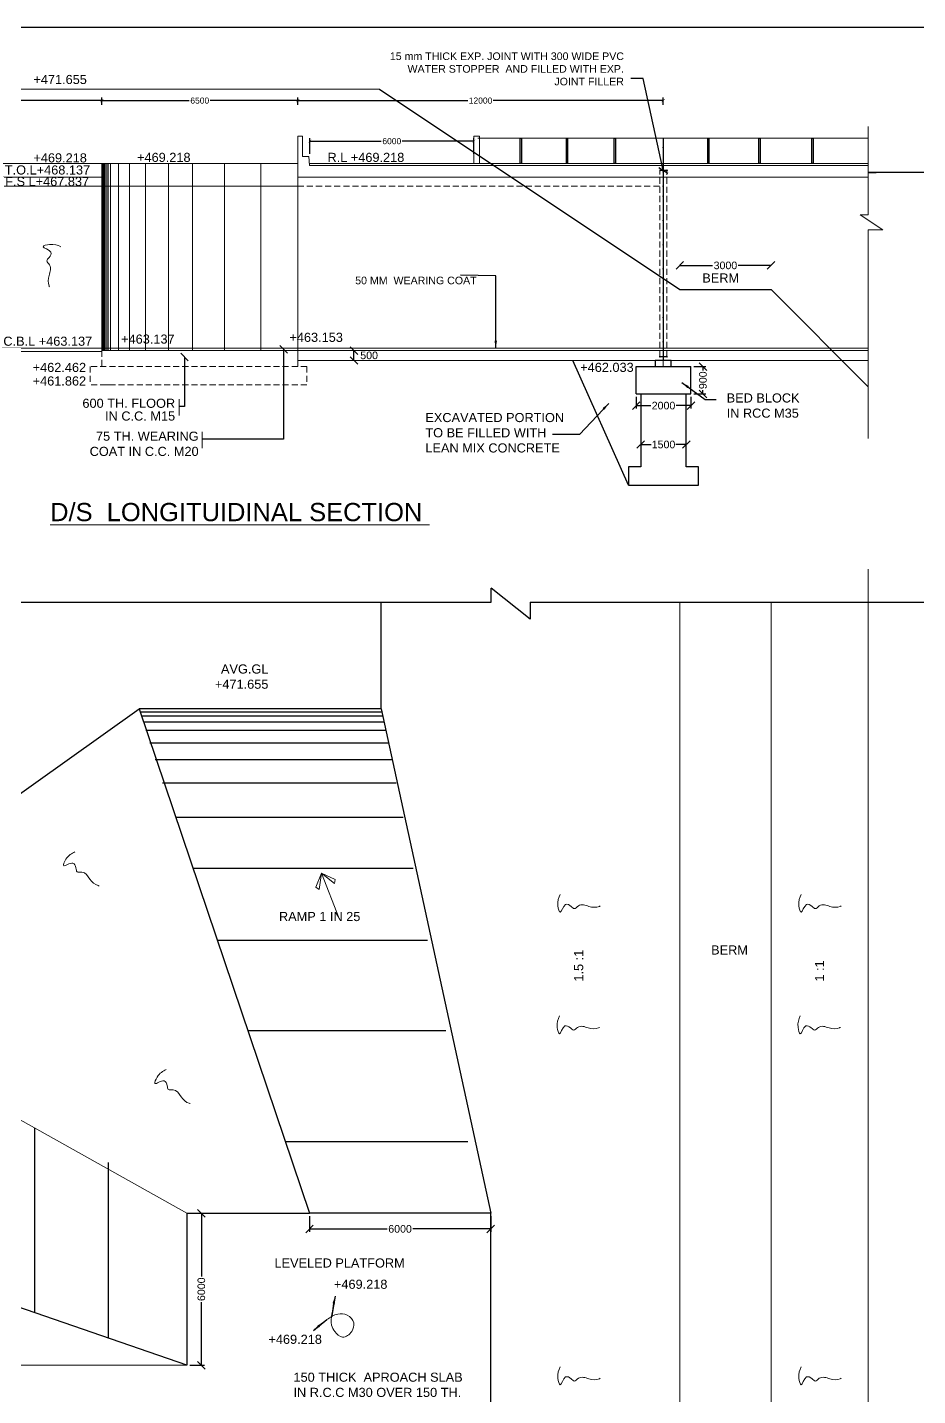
# Model space of a CAD drawing. Extents: x -793889 to 280349, y -1411811 to 21515.
# Drawn here: x -442449 to -413154, y -431188 to -386170 of the extents above; entities that cross this region are included whole.
import ezdxf

# ---------------------------------------------------------------- set-up
doc = ezdxf.new("R2010")
doc.units = 0
doc.header["$LTSCALE"] = 800
doc.header["$MEASUREMENT"] = 0
doc.linetypes.add('DASHDOT', pattern=[1, 0.5, -0.25, 0, -0.25])
doc.linetypes.add('HIDDEN', pattern=[0.375, 0.25, -0.125])
doc.layers.get('0').update_dxf_attribs({"linetype": 'CONTINUOUS'})
doc.layers.get('Defpoints').update_dxf_attribs({"linetype": 'CONTINUOUS'})
for name, color, linetype in [('BD', 6, 'CONTINUOUS'), ('HAT', 8, 'CONTINUOUS'), ('OPEN', 8, 'CONTINUOUS'), ('PLAN', 10, 'CONTINUOUS'), ('TEXT', 133, 'CONTINUOUS')]:
    doc.layers.add(name, color=color, linetype=linetype)
doc.styles.add('ROMANS', font='swiss.ttf')
doc.styles.get("Standard").update_dxf_attribs({"font": 'swiss.ttf'})
doc.dimstyles.new('Aqueduct', dxfattribs={"dimscale": 0, "dimtxt": 250, "dimasz": 250, "dimexe": 100, "dimexo": 100, "dimgap": 50, "dimtad": 0, "dimdec": 0, "dimdsep": 46, "dimtxsty": 'ROMANS', "dimblk": 'OBLIQUE', "dimcen": 2.5, "dimclrd": 8, "dimclre": 8, "dimclrt": 7, "dimadec": 0, "dimazin": 0, "dimtfac": 1, "dimtdec": 0, "dimtmove": 2, "dimatfit": 3, "dimfxl": 100, "dimtolj": 1, "dimtzin": 0, "dimarcsym": 0})
doc.dimstyles.get("Standard").update_dxf_attribs({"dimscale": 0, "dimtxt": 250, "dimasz": 150, "dimexe": 200, "dimexo": 100, "dimgap": 100, "dimtad": 1, "dimdec": 4, "dimdsep": 46, "dimlunit": 6, "dimtxsty": 'Standard', "dimblk1": 'OBLIQUE', "dimblk2": 'OBLIQUE', "dimsah": 1, "dimcen": 2.5, "dimclrd": 5, "dimclre": 5, "dimclrt": 7, "dimadec": 0, "dimazin": 0, "dimtfac": 1, "dimtdec": 4, "dimtmove": 2, "dimatfit": 3, "dimldrblk": 'OBLIQUE', "dimfxl": 200, "dimtolj": 1, "dimtzin": 0, "dimarcsym": 0})
doc.dimstyles.new('STANDARD$0', dxfattribs={"dimscale": 88.888889, "dimtxt": 0.02, "dimasz": 0.02, "dimexe": 0.05, "dimexo": 0.1, "dimgap": 0.002, "dimtad": 2, "dimdec": 0, "dimzin": 1, "dimdsep": 46, "dimtxsty": 'Standard', "dimcen": 0.09, "dimadec": 0, "dimazin": 0, "dimtfac": 1, "dimtdec": 4, "dimtofl": 0, "dimtmove": 0, "dimatfit": 3, "dimfxl": 1, "dimtolj": 1, "dimtzin": 1, "dimarcsym": 0})

# ---------------------------------------------------------------- blocks, each defined once
blk = doc.blocks.new('_ArchTick')
at = {"color": 0, "linetype": 'ByBlock', "const_width": 0.15}
blk.add_lwpolyline([(-0.5, -0.5), (0.5, 0.5)], dxfattribs=at)
blk = doc.blocks.new('*D194')
at = {"layer": 'Defpoints', "color": 0, "ltscale": 0.25, "transparency": 16777216}
for p in [(-433551, -388823), (-421524, -388580), (-421524, -388823)]:
    blk.add_point(p, dxfattribs=at)
at = {"layer": 'HAT', "color": 8, "lineweight": -2, "ltscale": 0.25, "transparency": 16777216}
for p, q in [((-433551, -388723), (-433551, -388480)), ((-421524, -388723), (-421524, -388480)), ((-433551, -388580), (-427951, -388580)), ((-421524, -388580), (-427124, -388580))]:
    blk.add_line(p, q, dxfattribs=at)
at = {"layer": 'HAT', "color": 8, "lineweight": -2, "ltscale": 0.25, "transparency": 16777216, "xscale": 100, "yscale": 100, "zscale": 100, "rotation": 180}
blk.add_blockref('_ArchTick', (-433551, -388580), dxfattribs=at)
at = {"layer": 'HAT', "color": 8, "lineweight": -2, "ltscale": 0.25, "transparency": 16777216, "xscale": 100, "yscale": 100, "zscale": 100}
blk.add_blockref('_ArchTick', (-421524, -388580), dxfattribs=at)
at = {"layer": 'HAT', "color": 7, "lineweight": 13, "ltscale": 0.25, "transparency": 16777216, "insert": (-427537, -388580), "char_height": 200, "attachment_point": 5, "style": 'ROMANS'}
blk.add_mtext('\\A1;12000', dxfattribs=at)
blk = doc.blocks.new('*D190')
at = {"layer": 'Defpoints', "color": 0, "ltscale": 0.25, "transparency": 16777216}
for p in [(-440001, -388823), (-433551, -388580), (-433551, -388823)]:
    blk.add_point(p, dxfattribs=at)
at = {"layer": 'HAT', "color": 8, "lineweight": -2, "ltscale": 0.25, "transparency": 16777216}
for p, q in [((-440001, -388723), (-440001, -388480)), ((-433551, -388723), (-433551, -388480)), ((-440001, -388580), (-437122, -388580)), ((-433551, -388580), (-436430, -388580))]:
    blk.add_line(p, q, dxfattribs=at)
at = {"layer": 'HAT', "color": 8, "lineweight": -2, "ltscale": 0.25, "transparency": 16777216, "xscale": 100, "yscale": 100, "zscale": 100, "rotation": 180}
blk.add_blockref('_ArchTick', (-440001, -388580), dxfattribs=at)
at = {"layer": 'HAT', "color": 8, "lineweight": -2, "ltscale": 0.25, "transparency": 16777216, "xscale": 100, "yscale": 100, "zscale": 100}
blk.add_blockref('_ArchTick', (-433551, -388580), dxfattribs=at)
at = {"layer": 'HAT', "color": 7, "lineweight": 13, "ltscale": 0.25, "transparency": 16777216, "insert": (-436776, -388580), "char_height": 200, "attachment_point": 5, "style": 'ROMANS'}
blk.add_mtext('\\A1;6500', dxfattribs=at)
blk = doc.blocks.new('*D191')
at = {"layer": 'Defpoints', "color": 0, "ltscale": 0.25, "transparency": 16777216}
for p in [(-446895, -388580), (-440001, -388580), (-440001, -388580)]:
    blk.add_point(p, dxfattribs=at)
at = {"layer": 'HAT', "color": 8, "lineweight": -2, "ltscale": 0.25, "transparency": 16777216}
for p, q in [((-446895, -388580), (-443862, -388580)), ((-440001, -388580), (-443035, -388580))]:
    blk.add_line(p, q, dxfattribs=at)
at = {"layer": 'HAT', "color": 8, "lineweight": -2, "ltscale": 0.25, "transparency": 16777216, "xscale": 100, "yscale": 100, "zscale": 100, "rotation": 180}
blk.add_blockref('_ArchTick', (-446895, -388580), dxfattribs=at)
at = {"layer": 'HAT', "color": 8, "lineweight": -2, "ltscale": 0.25, "transparency": 16777216, "xscale": 100, "yscale": 100, "zscale": 100}
blk.add_blockref('_ArchTick', (-440001, -388580), dxfattribs=at)
at = {"layer": 'HAT', "color": 7, "lineweight": 13, "ltscale": 0.25, "transparency": 16777216, "insert": (-443448, -388580), "char_height": 200, "attachment_point": 5, "style": 'ROMANS'}
blk.add_mtext('\\A1;10000', dxfattribs=at)
blk = doc.blocks.new('*D192')
at = {"layer": 'Defpoints', "color": 0, "ltscale": 0.25, "transparency": 16777216}
for p in [(-427759, -389915), (-433155, -390435), (-427759, -390435)]:
    blk.add_point(p, dxfattribs=at)
at = {"layer": 'HAT', "color": 8, "lineweight": -2, "ltscale": 0.25, "transparency": 16777216}
for p, q in [((-433155, -390335), (-433155, -389815)), ((-427759, -390335), (-427759, -389815)), ((-433155, -389915), (-430803, -389915)), ((-427759, -389915), (-430111, -389915))]:
    blk.add_line(p, q, dxfattribs=at)
at = {"layer": 'HAT', "color": 8, "lineweight": -2, "ltscale": 0.25, "transparency": 16777216, "xscale": 100, "yscale": 100, "zscale": 100, "rotation": 180}
blk.add_blockref('_ArchTick', (-433155, -389915), dxfattribs=at)
at = {"layer": 'HAT', "color": 8, "lineweight": -2, "ltscale": 0.25, "transparency": 16777216, "xscale": 100, "yscale": 100, "zscale": 100}
blk.add_blockref('_ArchTick', (-427759, -389915), dxfattribs=at)
at = {"layer": 'HAT', "color": 7, "lineweight": 13, "ltscale": 0.25, "transparency": 16777216, "insert": (-430457, -389915), "char_height": 200, "attachment_point": 5, "style": 'ROMANS'}
blk.add_mtext('\\A1;6000', dxfattribs=at)
blk = doc.blocks.new('_OBLIQUE')
at = {"color": 0, "linetype": 'ByBlock'}
blk.add_line((-0.5, -0.5), (0.5, 0.5), dxfattribs=at)
blk = doc.blocks.new('*D212')
at = {"color": 8, "lineweight": -2, "ltscale": 0.25, "transparency": 16777216}
for p, q in [((-420516, -397330), (-420119, -397330)), ((-420219, -397330), (-420219, -397454)), ((-420516, -398230), (-420119, -398230)), ((-420219, -398230), (-420219, -398105))]:
    blk.add_line(p, q, dxfattribs=at)
at = {"layer": 'Defpoints', "color": 0, "ltscale": 0.25, "transparency": 16777216}
for p in [(-420616, -397330), (-420616, -398230), (-420219, -398230)]:
    blk.add_point(p, dxfattribs=at)
at = {"color": 8, "lineweight": -2, "ltscale": 0.25, "transparency": 16777216, "xscale": 250, "yscale": 250, "zscale": 250}
for p, rotation in [((-420219, -397330), 90), ((-420219, -398230), 270)]:
    blk.add_blockref('_OBLIQUE', p, dxfattribs=dict(at, rotation=rotation))
at = {"color": 7, "ltscale": 0.25, "transparency": 16777216, "insert": (-420219, -397780), "char_height": 250, "attachment_point": 5, "rotation": 90, "style": 'ROMANS'}
blk.add_mtext('\\A1;900', dxfattribs=at)
blk = doc.blocks.new('*D213')
at = {"color": 8, "lineweight": -2, "ltscale": 0.25, "transparency": 16777216}
for p, q in [((-422416, -398330), (-422416, -398715)), ((-420616, -398330), (-420616, -398715)), ((-422416, -398615), (-421937, -398615)), ((-420616, -398615), (-421096, -398615))]:
    blk.add_line(p, q, dxfattribs=at)
at = {"layer": 'Defpoints', "color": 0, "ltscale": 0.25, "transparency": 16777216}
for p in [(-422416, -398230), (-420616, -398230), (-420616, -398615)]:
    blk.add_point(p, dxfattribs=at)
at = {"color": 8, "lineweight": -2, "ltscale": 0.25, "transparency": 16777216, "xscale": 250, "yscale": 250, "zscale": 250, "rotation": 180}
blk.add_blockref('_OBLIQUE', (-422416, -398615), dxfattribs=at)
at = {"color": 8, "lineweight": -2, "ltscale": 0.25, "transparency": 16777216, "xscale": 250, "yscale": 250, "zscale": 250}
blk.add_blockref('_OBLIQUE', (-420616, -398615), dxfattribs=at)
at = {"color": 7, "ltscale": 0.25, "transparency": 16777216, "insert": (-421516, -398615), "char_height": 250, "attachment_point": 5, "style": 'ROMANS'}
blk.add_mtext('\\A1;2000', dxfattribs=at)
blk = doc.blocks.new('*D245')
at = {"color": 8, "lineweight": -2, "ltscale": 0.25, "transparency": 16777216}
for p, q in [((-420979, -394003), (-419901, -394003)), ((-417979, -394003), (-419058, -394003))]:
    blk.add_line(p, q, dxfattribs=at)
at = {"layer": 'Defpoints', "color": 0, "ltscale": 0.25, "transparency": 16777216}
for p in [(-420979, -394003), (-417979, -394003), (-417979, -394003)]:
    blk.add_point(p, dxfattribs=at)
at = {"color": 8, "lineweight": -2, "ltscale": 0.25, "transparency": 16777216, "xscale": 250, "yscale": 250, "zscale": 250, "rotation": 180}
blk.add_blockref('_OBLIQUE', (-420979, -394003), dxfattribs=at)
at = {"color": 8, "lineweight": -2, "ltscale": 0.25, "transparency": 16777216, "xscale": 250, "yscale": 250, "zscale": 250}
blk.add_blockref('_OBLIQUE', (-417979, -394003), dxfattribs=at)
at = {"color": 7, "ltscale": 0.25, "transparency": 16777216, "insert": (-419479, -394003), "char_height": 250, "attachment_point": 5, "style": 'ROMANS'}
blk.add_mtext('\\A1;3000', dxfattribs=at)
blk = doc.blocks.new('*D246')
at = {"color": 8, "lineweight": -2, "ltscale": 0.25, "transparency": 16777216}
for p, q in [((-422266, -399895), (-421926, -399895)), ((-420766, -399895), (-421107, -399895))]:
    blk.add_line(p, q, dxfattribs=at)
at = {"layer": 'Defpoints', "color": 0, "ltscale": 0.25, "transparency": 16777216}
for p in [(-422266, -399895), (-420766, -399895), (-420766, -399895)]:
    blk.add_point(p, dxfattribs=at)
at = {"color": 8, "lineweight": -2, "ltscale": 0.25, "transparency": 16777216, "xscale": 250, "yscale": 250, "zscale": 250, "rotation": 180}
blk.add_blockref('_OBLIQUE', (-422266, -399895), dxfattribs=at)
at = {"color": 8, "lineweight": -2, "ltscale": 0.25, "transparency": 16777216, "xscale": 250, "yscale": 250, "zscale": 250}
blk.add_blockref('_OBLIQUE', (-420766, -399895), dxfattribs=at)
at = {"color": 7, "ltscale": 0.25, "transparency": 16777216, "insert": (-421516, -399895), "char_height": 250, "attachment_point": 5, "style": 'ROMANS'}
blk.add_mtext('\\A1;1500', dxfattribs=at)
blk = doc.blocks.new('*D251')
at = {"color": 8, "lineweight": -2, "ltscale": 0.25, "transparency": 16777216}
for p, q in [((-433166, -425288), (-433166, -425802)), ((-427203, -425288), (-427203, -425802)), ((-433166, -425702), (-430604, -425702)), ((-427203, -425702), (-429765, -425702))]:
    blk.add_line(p, q, dxfattribs=at)
at = {"layer": 'Defpoints', "color": 0, "ltscale": 0.25, "transparency": 16777216}
for p in [(-433166, -425188), (-427203, -425188), (-427203, -425702)]:
    blk.add_point(p, dxfattribs=at)
at = {"color": 8, "lineweight": -2, "ltscale": 0.25, "transparency": 16777216, "xscale": 250, "yscale": 250, "zscale": 250, "rotation": 180}
blk.add_blockref('_OBLIQUE', (-433166, -425702), dxfattribs=at)
at = {"color": 8, "lineweight": -2, "ltscale": 0.25, "transparency": 16777216, "xscale": 250, "yscale": 250, "zscale": 250}
blk.add_blockref('_OBLIQUE', (-427203, -425702), dxfattribs=at)
at = {"color": 7, "ltscale": 0.25, "transparency": 16777216, "insert": (-430185, -425702), "char_height": 250, "attachment_point": 5, "style": 'ROMANS'}
blk.add_mtext('\\A1;6000', dxfattribs=at)
blk = doc.blocks.new('*D252')
at = {"color": 8, "lineweight": -2, "ltscale": 0.25, "transparency": 16777216}
for p, q in [((-437101, -425188), (-436624, -425188)), ((-436724, -425188), (-436724, -427268)), ((-436724, -430188), (-436724, -428108)), ((-437101, -430188), (-436624, -430188))]:
    blk.add_line(p, q, dxfattribs=at)
at = {"layer": 'Defpoints', "color": 0, "ltscale": 0.25, "transparency": 16777216}
for p in [(-437201, -425188), (-437201, -430188), (-436724, -430188)]:
    blk.add_point(p, dxfattribs=at)
at = {"color": 8, "lineweight": -2, "ltscale": 0.25, "transparency": 16777216, "xscale": 250, "yscale": 250, "zscale": 250}
for p, rotation in [((-436724, -425188), 90), ((-436724, -430188), 270)]:
    blk.add_blockref('_OBLIQUE', p, dxfattribs=dict(at, rotation=rotation))
at = {"color": 7, "ltscale": 0.25, "transparency": 16777216, "insert": (-436724, -427688), "char_height": 250, "attachment_point": 5, "rotation": 90, "style": 'ROMANS'}
blk.add_mtext('\\A1;6000', dxfattribs=at)

msp = doc.modelspace()

# ---------------------------------------------------------------- hatches: boundary and pattern name
at = {"layer": 'BD', "lineweight": 13, "ltscale": 0.25}
h = msp.add_hatch(color=256, dxfattribs=at)
h.paths.add_polyline_path([(-421628.72324, -390861.45611, 0.4142135624), (-421642.70646, -390875.43933, 0.4142135624), (-421628.72324, -390889.42255)])
h.paths.add_polyline_path([(-421614.74002, -390875.43933), (-421628.72324, -390875.43933), (-421628.72324, -390889.42255, 0.4142135624)])
h.paths.add_polyline_path([(-421508.72324, -390857.54068, 0.2010446828), (-421523.72324, -390857.54068), (-421523.72324, -390875.43933), (-421508.72324, -390875.43933)])
h.paths.add_polyline_path([(-421508.72324, -390875.43933), (-421516.22324, -390875.43933), (-421523.72324, -390875.43933), (-421523.72324, -390893.33799, 0.2010446828), (-421508.72324, -390893.33799)])
h.paths.add_polyline_path([(-421523.72324, -390875.43933), (-421535.62973, -390875.43933, 0.3022275371), (-421523.72324, -390893.33799)])
h.paths.add_polyline_path([(-421523.72324, -390857.54068, 0.3022275371), (-421535.62973, -390875.43933), (-421523.72324, -390875.43933)])
h.paths.add_polyline_path([(-421508.72324, -390857.54068), (-421508.72324, -390875.43933), (-421496.81675, -390875.43933, 0.3022275371)])
h.paths.add_polyline_path([(-421496.81675, -390875.43933), (-421508.72324, -390875.43933), (-421508.72324, -390893.33799, 0.3022275371)])
h.paths.add_polyline_path([(-421403.72324, -390861.45611, 0.4142135624), (-421417.70646, -390875.43933), (-421403.72324, -390875.43933)])
h.paths.add_polyline_path([(-421403.72324, -390875.43933), (-421417.70646, -390875.43933, 0.4142135624), (-421403.72324, -390889.42255)])
h.paths.add_polyline_path([(-421403.72324, -390861.45611), (-421403.72324, -390889.42255, 0.4142135624), (-421389.74002, -390875.43933, 0.4142135624)])
h.paths.add_polyline_path([(-421534.97455, -390870.43933), (-421615.66451, -390870.43933, -0.0916720437), (-421614.74002, -390875.43933), (-421535.62973, -390875.43933, -0.0652385559)])
h.paths.add_polyline_path([(-421535.62973, -390875.43933), (-421614.74002, -390875.43933, -0.0916720437), (-421615.66451, -390880.43933), (-421534.97455, -390880.43933, -0.0652385559)])
h.paths.add_polyline_path([(-421416.78197, -390870.43933), (-421497.47192, -390870.43933, -0.0652385559), (-421496.81675, -390875.43933), (-421417.70646, -390875.43933, -0.0916720437)])
h.paths.add_polyline_path([(-421417.70646, -390875.43933), (-421496.81675, -390875.43933, -0.0652385559), (-421497.47192, -390880.43933), (-421416.78197, -390880.43933, -0.0916720437)])
for points in [[(-421628.72324, -390861.45611), (-421628.72324, -390875.43933), (-421614.74002, -390875.43933, 0.4142135624)], [(-421636.22324, -396988.66917), (-421636.22324, -397002.65239), (-421622.24002, -397002.65239, 0.4142135624)]]:
    msp.add_hatch(color=256, dxfattribs=at).paths.add_polyline_path(points)
h = msp.add_hatch(color=256, dxfattribs=at)
h.paths.add_polyline_path([(-421636.22324, -396988.66917, 0.4142135624), (-421650.20646, -397002.65239, 0.4142135624), (-421636.22324, -397016.63561)])
h.paths.add_polyline_path([(-421622.24002, -397002.65239), (-421636.22324, -397002.65239), (-421636.22324, -397016.63561, 0.4142135624)])
h.paths.add_polyline_path([(-421516.22324, -396984.75374, 0.2010446828), (-421531.22324, -396984.75374), (-421531.22324, -397002.65239), (-421516.22324, -397002.65239)])
h.paths.add_polyline_path([(-421516.22324, -397002.65239), (-421523.72324, -397002.65239), (-421531.22324, -397002.65239), (-421531.22324, -397020.55104, 0.2010446828), (-421516.22324, -397020.55104)])
h.paths.add_polyline_path([(-421531.22324, -397002.65239), (-421543.12973, -397002.65239, 0.3022275371), (-421531.22324, -397020.55104)])
h.paths.add_polyline_path([(-421531.22324, -396984.75374, 0.3022275371), (-421543.12973, -397002.65239), (-421531.22324, -397002.65239)])
h.paths.add_polyline_path([(-421516.22324, -396984.75374), (-421516.22324, -397002.65239), (-421504.31675, -397002.65239, 0.3022275371)])
h.paths.add_polyline_path([(-421504.31675, -397002.65239), (-421516.22324, -397002.65239), (-421516.22324, -397020.55104, 0.3022275371)])
h.paths.add_polyline_path([(-421411.22324, -396988.66917, 0.4142135624), (-421425.20646, -397002.65239), (-421411.22324, -397002.65239)])
h.paths.add_polyline_path([(-421411.22324, -397002.65239), (-421425.20646, -397002.65239, 0.4142135624), (-421411.22324, -397016.63561)])
h.paths.add_polyline_path([(-421411.22324, -396988.66917), (-421411.22324, -397016.63561, 0.4142135624), (-421397.24002, -397002.65239, 0.4142135624)])
h.paths.add_polyline_path([(-421542.47455, -396997.65239), (-421623.16451, -396997.65239, -0.0916720437), (-421622.24002, -397002.65239), (-421543.12973, -397002.65239, -0.0652385559)])
h.paths.add_polyline_path([(-421543.12973, -397002.65239), (-421622.24002, -397002.65239, -0.0916720437), (-421623.16451, -397007.65239), (-421542.47455, -397007.65239, -0.0652385559)])
h.paths.add_polyline_path([(-421424.28197, -396997.65239), (-421504.97192, -396997.65239, -0.0652385559), (-421504.31675, -397002.65239), (-421425.20646, -397002.65239, -0.0916720437)])
h.paths.add_polyline_path([(-421425.20646, -397002.65239), (-421504.31675, -397002.65239, -0.0652385559), (-421504.97192, -397007.65239), (-421424.28197, -397007.65239, -0.0916720437)])

# ---------------------------------------------------------------- linework, layer by layer
at = {"ltscale": 0.25}
for p, q in [((-430864.8042, -388203.36761), (-420979.30902, -394793.69773)), ((-414781.23349, -390949.88562), (-414516.9738, -390947.2726)), ((-409516.9738, -390947.2726), (-414781.23349, -390947.2726)), ((-420979.30902, -394793.69773), (-417979.30902, -394793.69773)), ((-414781.23349, -397991.77326), (-417979.30902, -394793.69773)), ((-422666.22324, -401229.69773), (-424495.08069, -397129.69773)), ((-422416.22324, -397329.69773), (-420616.22324, -397329.69773)), ((-422416.22324, -398229.69773), (-422416.22324, -397329.69773)), ((-422266.22324, -397329.69773), (-420766.22324, -397329.69773)), ((-420616.22324, -398229.69773), (-420616.22324, -397329.69773)), ((-422416.22324, -398229.69773), (-420616.22324, -398229.69773)), ((-422266.22324, -398229.69773), (-422266.22324, -400629.69773)), ((-420766.22324, -400629.69773), (-420766.22324, -398229.69773)), ((-422266.22324, -400629.69773), (-422666.22324, -400629.69773)), ((-422666.22324, -400629.69773), (-422666.22324, -401229.69773)), ((-420366.22324, -400629.69773), (-420766.22324, -400629.69773)), ((-420366.22324, -401229.69773), (-420366.22324, -400629.69773)), ((-422666.22324, -401229.69773), (-420766.22324, -401229.69773)), ((-420766.22324, -401229.69773), (-420366.22324, -401229.69773)), ((-427188.76217, -405081.70485), (-427188.76217, -404619.88763)), ((-425902.7134, -405645.58341), (-427188.76217, -404619.88763)), ((-456495.79891, -405081.70485), (-427188.76217, -405081.70485)), ((-456495.79891, -405081.70485), (-427188.76217, -405081.70485)), ((-430802.80902, -408588.07047), (-430802.80902, -405081.70485)), ((-425902.7134, -405081.70485), (-425902.7134, -405645.58341)), ((-425902.7134, -405081.70485), (-367802.40838, -405081.70485)), ((-451122.92912, -417388.07047), (-438768.31958, -408588.07047)), ((-430802.80902, -408588.07047), (-438768.31958, -408588.07047)), ((-438768.31958, -408588.07047), (-433166.22324, -425188.07047)), ((-430779.95744, -408702.32836), (-438732.75937, -408702.32836)), ((-430802.80902, -408588.07047), (-427202.80902, -425188.07047)), ((-430752.9146, -408837.54258), (-438690.67698, -408837.54258)), ((-430715.24717, -409025.87969), (-438632.06128, -409025.87969)), ((-430659.71033, -409303.56392), (-438545.63829, -409303.56392)), ((-430576.16631, -409721.28402), (-438415.63227, -409721.28402)), ((-430466.54483, -410269.39139), (-438245.04615, -410269.39139)), ((-430312.04745, -411041.87831), (-438004.62692, -411041.87831)), ((-430088.04064, -412161.91237), (-437562.23484, -412161.91237)), ((-429751.77152, -413843.25794), (-436994.82159, -413843.25794)), ((-429277.04074, -416216.91187), (-436193.77111, -416216.91187)), ((-428683.63295, -419183.9508), (-435192.46762, -419183.9508)), ((-442209.14058, -422382.25374), (-442209.14058, -428461.41402)), ((-427952.13911, -422841.42), (-433958.16071, -422841.42)), ((-439793.2473, -423512.3982), (-439793.2473, -429294.37859)), ((-437201.22324, -430188.07047), (-451122.92912, -425388.07047)), ((-437201.22324, -425188.07047), (-433166.22324, -425188.07047)), ((-437201.22324, -425188.07047), (-437201.22324, -430188.07047)), ((-427202.80902, -425188.07047), (-433166.22324, -425188.07047)), ((-427202.80902, -436594.07047), (-427202.80902, -425188.07047))]:
    msp.add_line(p, q, dxfattribs=at)
at = {"color": 8, "ltscale": 0.25}
msp.add_line((-431701.28813, -397129.69773), (-431701.28813, -396805.4533), dxfattribs=at)
at = {"ltscale": 0.25}
for points in [[(-459428.76993, -486169.68031), (-339428.76993, -486169.68031), (-339428.76993, -386169.68031), (-459428.76993, -386169.68031)], [(-426230.89258, -389819.69773), (-426188.63934, -389819.69773), (-426188.63934, -390644.69773), (-426230.89258, -390644.69773)], [(-424713.07188, -389819.69773), (-424670.81864, -389819.69773), (-424670.81864, -390644.69773), (-424713.07188, -390644.69773)], [(-423135.70673, -389819.69773), (-423093.45349, -389819.69773), (-423093.45349, -390644.69773), (-423135.70673, -390644.69773)], [(-420063.40563, -389819.69773), (-420021.15239, -389819.69773), (-420021.15239, -390644.69773), (-420063.40563, -390644.69773)], [(-418376.62421, -389819.69773), (-418334.37097, -389819.69773), (-418334.37097, -390644.69773), (-418376.62421, -390644.69773)], [(-416638.72345, -389819.69773), (-416596.47022, -389819.69773), (-416596.47022, -390644.69773), (-416638.72345, -390644.69773)], [(-421792.90898, -397329.69773), (-421268.908, -397329.69773), (-421268.908, -397129.44158), (-421792.90898, -397129.44158)]]:
    msp.add_lwpolyline(points, close=True, dxfattribs=at)
at = {"layer": 'HAT', "color": 1, "lineweight": 13, "ltscale": 0.25}
for p, q in [((-430864.8042, -388203.36761), (-456495.79891, -388211.17848)), ((-433551.22324, -390644.69773), (-433551.22324, -389744.69773)), ((-433551.22324, -389744.69773), (-433391.22324, -389744.69773)), ((-433391.22324, -389744.69773), (-433391.22324, -390419.69773)), ((-427570.48835, -389744.69773), (-427758.76266, -389744.69773)), ((-427758.76266, -389744.69773), (-427758.76266, -390644.69773)), ((-414781.23349, -389819.69773), (-427628.20597, -389819.69773)), ((-427570.48835, -390644.69773), (-427570.48835, -389744.69773)), ((-421516.22324, -389819.69773), (-421516.22324, -390644.69773)), ((-440001.22324, -390644.69773), (-447345.49057, -390648.17848)), ((-433551.22324, -390644.69773), (-440001.22324, -390644.69773)), ((-433551.22324, -397329.69773), (-433551.22324, -390644.69773)), ((-433391.22324, -390419.69773), (-433191.22324, -390419.69773)), ((-433191.22324, -390419.69773), (-433166.22324, -390719.69773)), ((-433172.47324, -390644.69773), (-421531.22324, -390644.69773)), ((-433166.22324, -390719.69773), (-421531.22324, -390719.69773)), ((-421516.22324, -390644.69773), (-414781.23349, -390644.69773)), ((-421516.22324, -390719.69773), (-414781.23349, -390719.69773)), ((-447345.49057, -391097.69773), (-440001.22324, -391097.69773)), ((-433551.22324, -396729.69773), (-433551.22324, -391069.69773)), ((-433551.22324, -391099.69773), (-421531.22324, -391099.69773)), ((-421516.22324, -391099.69773), (-414781.23349, -391099.69773)), ((-433551.22324, -396729.69773), (-456495.79891, -396729.69773)), ((-440001.22324, -396829.69773), (-446895.49057, -396829.69773)), ((-433551.22324, -396805.4533), (-440001.22324, -396805.4533)), ((-433551.22324, -396729.69773), (-421531.22324, -396729.69773)), ((-433540.60418, -396805.4533), (-421520.60418, -396805.4533)), ((-421516.22324, -396729.69773), (-414781.23349, -396729.69773)), ((-421505.60418, -396805.4533), (-414781.23349, -396805.4533)), ((-433551.22324, -397129.69773), (-421531.22324, -397129.69773)), ((-421516.22324, -397129.69773), (-414781.23349, -397129.69773)), ((-439986.80572, -397929.69773), (-439686.80572, -397929.69773)), ((-432956.20239, -414456.76503), (-432770.30024, -414001.74714)), ((-432770.30024, -414001.74714), (-432852.25585, -414537.60842)), ((-432770.30024, -414001.74714), (-432345.02487, -414337.90914)), ((-432324.09195, -414207.90011), (-432770.30024, -414001.74714)), ((-432184.47037, -415489.7398), (-432770.30024, -414001.74714)), ((-432852.25585, -414537.60842), (-432956.20239, -414456.76503)), ((-432852.25585, -414537.60842), (-432852.25585, -414537.60842)), ((-432345.02487, -414337.90914), (-432324.09195, -414207.90011)), ((-432345.02487, -414337.90914), (-432345.02487, -414337.90914))]:
    msp.add_line(p, q, dxfattribs=at)
at = {"layer": 'HAT', "lineweight": 13, "ltscale": 0.25}
for p, q in [((-421531.22324, -389819.69773), (-421531.22324, -397329.69773)), ((-421531.22324, -389819.69773), (-421516.22324, -389819.69773)), ((-421516.22324, -389819.69773), (-421516.22324, -397119.69773)), ((-440001.22324, -396805.4533), (-440001.22324, -390644.69773)), ((-439996.85169, -396805.4533), (-439996.85169, -390644.69773)), ((-439985.96445, -396805.4533), (-439985.96445, -390644.69773)), ((-439972.19381, -396805.4533), (-439972.19381, -390644.69773)), ((-439952.91364, -396805.4533), (-439952.91364, -390644.69773)), ((-439919.86193, -396805.4533), (-439919.86193, -390644.69773)), ((-439884.0559, -396805.4533), (-439884.0559, -390644.69773)), ((-439838.50061, -396805.4533), (-439838.50061, -390644.69773)), ((-439791.9682, -396805.4533), (-439791.9682, -390644.69773)), ((-439716.4582, -396805.4533), (-439716.4582, -390644.69773)), ((-439452.03461, -396805.4533), (-439452.03461, -390644.69773)), ((-439085.90915, -396805.4533), (-439085.90915, -390644.69773)), ((-438557.06108, -396805.4533), (-438557.06108, -390644.69773)), ((-437802.41813, -396805.4533), (-437802.41813, -390644.69773)), ((-437016.6891, -396805.4533), (-437016.6891, -390644.69773)), ((-435960.07286, -396805.4533), (-435960.07286, -390644.69773)), ((-434764.42574, -396805.4533), (-434764.42574, -390644.69773)), ((-421523.72324, -390875.43933), (-421628.72324, -390875.43933)), ((-421534.97455, -390870.43933), (-421615.66451, -390870.43933)), ((-421534.97455, -390880.43933), (-421615.66451, -390880.43933)), ((-421516.22324, -390875.43933), (-421403.72324, -390875.43933)), ((-421497.47192, -390870.43933), (-421416.78197, -390870.43933)), ((-421497.47192, -390880.43933), (-421416.78197, -390880.43933)), ((-421531.22324, -396729.69773), (-421531.22324, -396287.90718)), ((-421516.22324, -396729.69773), (-421516.22324, -396287.90718)), ((-421531.22324, -397002.65239), (-421636.22324, -397002.65239)), ((-421542.47455, -396997.65239), (-421623.16451, -396997.65239)), ((-421542.47455, -397007.65239), (-421623.16451, -397007.65239)), ((-421523.72324, -397002.65239), (-421411.22324, -397002.65239)), ((-421504.97192, -396997.65239), (-421424.28197, -396997.65239)), ((-421504.97192, -397007.65239), (-421424.28197, -397007.65239)), ((-420979.30902, -405081.70485), (-420979.30902, -442869.07047)), ((-417979.30902, -405081.70485), (-417979.30902, -442869.07047))]:
    msp.add_line(p, q, dxfattribs=at)
at = {"layer": 'HAT', "color": 6, "lineweight": 13, "ltscale": 0.25}
for p, q in [((-421516.22324, -389819.69773), (-421516.22324, -389819.69773)), ((-433551.22324, -391069.69773), (-433551.22324, -390719.69773)), ((-421523.72324, -397119.69773), (-421523.72324, -396878.19873)), ((-421516.22324, -397119.69773), (-421531.22324, -397119.69773))]:
    msp.add_line(p, q, dxfattribs=at)
at = {"layer": 'HAT', "color": 5, "lineweight": 13, "ltscale": 0.25}
msp.add_line((-456495.79891, -391397.69773), (-433551.22324, -391397.69773), dxfattribs=at)
at = {"layer": 'HAT', "color": 252, "lineweight": 13, "ltscale": 0.25}
for p, q in [((-437451.30928, -398403.31845), (-437451.30928, -398941.54771)), ((-436692.89397, -399479.00733), (-436692.89397, -400017.2366))]:
    msp.add_line(p, q, dxfattribs=at)
at = {"layer": 'HAT', "color": 4, "lineweight": 13, "ltscale": 0.25}
for p, q in [((-451122.92912, -417388.07047), (-437201.22324, -425188.07047)), ((-456495.79891, -430188.07047), (-437201.22324, -430188.07047))]:
    msp.add_line(p, q, dxfattribs=at)
at = {"layer": 'HAT', "color": 9, "lineweight": 13, "ltscale": 0.25}
msp.add_lwpolyline([(-414781.23349, -403991.61636), (-414781.23349, -438288.27147), (-415050.6919, -438288.27147), (-414295.71756, -438913.29486), (-414781.23349, -438913.29486), (-414781.23349, -481431.35169)], dxfattribs=at)
at = {"layer": 'HAT', "lineweight": 13, "ltscale": 0.25}
for centre in [(-421628.72324, -390875.43933), (-421403.72324, -390875.43933), (-421636.22324, -397002.65239), (-421411.22324, -397002.65239)]:
    msp.add_circle(centre, 13.98322, dxfattribs=at)
msp.add_spline([(-433038.18584, -429043.20908), (-432594.24424, -428687.25586), (-432231.17937, -428504.17035), (-431924.34461, -428539.47179), (-431710.16377, -428797.04253), (-431771.68841, -429072.63628), (-432077.54789, -429260.96078), (-432334.75046, -429078.77277), (-432438.47744, -428874.57872), (-432424.91472, -428493.64014), (-432371.08767, -428145.23401)], degree=3, dxfattribs=at)
at = {"layer": 'OPEN', "lineweight": 13}
msp.add_lwpolyline([(-414781.23349, -389431.76602), (-414781.23349, -392340.9268), (-415050.6919, -392340.9268), (-414295.71756, -392832.32261), (-414781.23349, -392832.32261), (-414781.23349, -399701.15841)], dxfattribs=at)
at = {"layer": 'PLAN', "color": 9, "linetype": 'DASHDOT', "lineweight": 13}
msp.add_line((-421523.72324, -397119.69773), (-421523.72324, -389819.69773), dxfattribs=at)
at = {"layer": 'PLAN', "color": 8, "linetype": 'HIDDEN', "lineweight": 13}
for p, q in [((-421631.91704, -397015.95604), (-421631.91704, -390861.82574)), ((-421411.22324, -397016.63561), (-421411.22324, -390863.63762)), ((-433551.22324, -391397.69773), (-421531.22324, -391397.69773))]:
    msp.add_line(p, q, dxfattribs=at)
at = {"layer": 'PLAN', "color": 1, "linetype": 'HIDDEN', "lineweight": 13}
for p, q in [((-440001.22324, -396805.4533), (-440001.22324, -397329.69773)), ((-433251.22324, -397329.69773), (-440386.80572, -397329.69773)), ((-440386.80572, -397329.69773), (-440386.80572, -397929.69773)), ((-433251.22324, -397329.69773), (-433251.22324, -397929.69773)), ((-433251.22324, -397929.69773), (-440386.80572, -397929.69773))]:
    msp.add_line(p, q, dxfattribs=at)
at = {"layer": 'PLAN', "lineweight": 13}
for points in [[(-441343.5888, -393385.65752), (-441718.5888, -393310.65752), (-441928.5888, -393385.65752), (-441673.5888, -393565.65752), (-441733.5888, -393745.65752), (-441808.5888, -393850.65752), (-441718.5888, -393985.65752), (-441733.5888, -394330.65752), (-441733.5888, -394675.65752), (-441718.5888, -394705.65752)], [(-440886.35335, -413295.7451), (-441179.01625, -413541.91258), (-441251.49745, -413752.79519), (-440951.70128, -413665.92026), (-440848.52116, -413825.14922), (-440813.29987, -413949.28407), (-440651.65076, -413963.2327), (-440391.47107, -414190.29332), (-440121.92871, -414405.63472), (-440089.12757, -414412.64082)], [(-424916.95915, -414701.00501), (-424991.95915, -415076.00501), (-424916.95915, -415286.00501), (-424736.95915, -415031.00501), (-424556.95915, -415091.00501), (-424451.95915, -415166.00501), (-424316.95915, -415076.00501), (-423971.95915, -415091.00501), (-423626.95915, -415091.00501), (-423596.95915, -415076.00501)], [(-416989.62088, -414701.00501), (-417064.62088, -415076.00501), (-416989.62088, -415286.00501), (-416809.62088, -415031.00501), (-416629.62088, -415091.00501), (-416524.62088, -415166.00501), (-416389.62088, -415076.00501), (-416044.62088, -415091.00501), (-415699.62088, -415091.00501), (-415669.62088, -415076.00501)], [(-424942.08305, -418695.58054), (-425017.08305, -419070.58054), (-424942.08305, -419280.58054), (-424762.08305, -419025.58054), (-424582.08305, -419085.58054), (-424477.08305, -419160.58054), (-424342.08305, -419070.58054), (-423997.08305, -419085.58054), (-423652.08305, -419085.58054), (-423622.08305, -419070.58054)], [(-417014.74478, -418695.58054), (-417089.74478, -419070.58054), (-417014.74478, -419280.58054), (-416834.74478, -419025.58054), (-416654.74478, -419085.58054), (-416549.74478, -419160.58054), (-416414.74478, -419070.58054), (-416069.74478, -419085.58054), (-415724.74478, -419085.58054), (-415694.74478, -419070.58054)], [(-437886.19652, -420460.63721), (-438178.85941, -420706.80469), (-438251.34062, -420917.6873), (-437951.54444, -420830.81237), (-437848.36433, -420990.04133), (-437813.14304, -421114.17618), (-437651.49393, -421128.12481), (-437391.31424, -421355.18544), (-437121.77187, -421570.52683), (-437088.97074, -421577.53294)], [(-424916.95915, -430243.4163), (-424991.95915, -430618.4163), (-424916.95915, -430828.4163), (-424736.95915, -430573.4163), (-424556.95915, -430633.4163), (-424451.95915, -430708.4163), (-424316.95915, -430618.4163), (-423971.95915, -430633.4163), (-423626.95915, -430633.4163), (-423596.95915, -430618.4163)], [(-416989.62088, -430243.4163), (-417064.62088, -430618.4163), (-416989.62088, -430828.4163), (-416809.62088, -430573.4163), (-416629.62088, -430633.4163), (-416524.62088, -430708.4163), (-416389.62088, -430618.4163), (-416044.62088, -430633.4163), (-415699.62088, -430633.4163), (-415669.62088, -430618.4163)]]:
    msp.add_spline(points, degree=3, dxfattribs=at)

# ---------------------------------------------------------------- block references
at = {"color": 8, "ltscale": 0.25, "xscale": 250, "yscale": 250, "zscale": 250}
for p, rotation in [((-431701.28813, -396805.4533), 90), ((-431701.28813, -397129.69773), 270)]:
    msp.add_blockref('_OBLIQUE', p, dxfattribs=dict(at, rotation=rotation))

# ---------------------------------------------------------------- texts
at = {"color": 7, "ltscale": 0.25, "insert": (-431203.24687, -396963.22203), "char_height": 250, "attachment_point": 5, "style": 'ROMANS'}
msp.add_mtext('\\A1;500', dxfattribs=at)
at = {"layer": 'HAT', "color": 7, "lineweight": 13, "style": 'ROMANS'}
msp.add_text('F.S L+467.837', height=300, dxfattribs=at).set_placement((-443177.52185, -391390.05462))
at = {"layer": 'HAT', "color": 7, "lineweight": 13, "char_height": 300, "style": 'ROMANS'}
for s, insert, attachment_point in [('+471.655', (-440490.79491, -387734.13825), 3), ('+469.218', (-440490.79491, -390312.98407), 3), ('\\P+469.218', (-437079.1941, -389796.91487), 3), ('\\PR.L +469.218', (-430045.47682, -389796.91487), 3), ('T.O.L+468.137', (-440382.60783, -390710.68553), 3), ('BERM', (-419029.46329, -394265.64176), 3), ('C.B.L +463.137', (-440314.76895, -396345.26365), 3), ('+463.137', (-437603.37002, -396275.83813), 3), ('+463.153', (-432066.3433, -396217.40339), 3), ('+462.462', (-440515.31002, -397207.88948), 3), ('+462.033', (-422497.22549, -397205.51372), 3), ('+461.862', (-440515.31002, -397654.05856), 3), ('600 TH. FLOOR ', (-437586.11091, -398387.28606), 3), ('IN C.C. M15', (-437586.11091, -398807.51552), 3), ('AVG.GL\\P+471.655', (-434517.26856, -407129.99285), 3), ('RAMP 1 IN 25', (-431491.43879, -415273.94596), 3), ('BERM', (-418738.58208, -416374.85129), 3), ('LEVELED PLATFORM', (-434316.76775, -426978.34413), 7), ('\\P+469.218', (-430600.3886, -426872.98732), 3), ('\\P+469.218', (-432756.59174, -428684.37448), 3)]:
    msp.add_mtext(s, dxfattribs=dict(at, insert=insert, attachment_point=attachment_point))
at = {"layer": 'HAT', "color": 7, "lineweight": 13, "char_height": 300, "attachment_point": 1, "style": 'ROMANS'}
for s, insert, width in [('BED BLOCK IN RCC M35', (-419438.30973, -398212.36266), 2626.9362164), ('EXCAVATED PORTION TO BE FILLED WITH LEAN MIX CONCRETE', (-429351.99685, -398857.0229), 4773.1233814), ('150 THICK  APROACH SLAB IN R.C.C M30 OVER 150 TH. GRAVEL BASE AS PER CL. 217.3 OF IRC: 6-2000 ', (-433691.72303, -430431.15912), 5810.42352)]:
    msp.add_mtext(s, dxfattribs=dict(at, insert=insert, width=width))
at = {"layer": 'HAT', "color": 7, "lineweight": 13, "ltscale": 0.25, "insert": (-436813.64265, -399470.71425), "char_height": 300, "width": 4501.2219959, "attachment_point": 3, "style": 'ROMANS'}
msp.add_mtext('75 TH. WEARING COAT IN C.C. M20', dxfattribs=at)
at = {"layer": 'HAT', "color": 7, "lineweight": 13, "char_height": 300, "attachment_point": 1, "rotation": 90, "style": 'ROMANS'}
for s, insert in [('1.5 :1', (-424457.94277, -417565.59175)), ('1 :1', (-416530.6045, -417565.59175))]:
    msp.add_mtext(s, dxfattribs=dict(at, insert=insert))
at = {"layer": 'PLAN', "lineweight": 13}
msp.add_text('%%UD/S  LONGITUIDINAL SECTION ', height=600, dxfattribs=at).set_placement((-441699.60395, -402416.95757))
at = {"layer": 'TEXT', "color": 7, "lineweight": 13, "char_height": 250, "width": 8133.2270256, "attachment_point": 3, "style": 'ROMANS'}
for s, insert in [('15 mm THICK EXP. JOINT WITH 300 WIDE PVC WATER STOPPER  AND FILLED WITH EXP. JOINT FILLER', (-422818.23322, -386993.70823)), ('50 MM  WEARING COAT', (-427665.26145, -394372.32588))]:
    msp.add_mtext(s, dxfattribs=dict(at, insert=insert))

# ---------------------------------------------------------------- dimensions: what is measured, and where the dimension line sits
at = {"ltscale": 0.25}
for base, p1, p2, picture, middle in [((-417979.30902, -394003.41516), (-420979.30902, -394003.41516), (-417979.30902, -394003.41516), '*D245', (-419479.30902, -394003.41516)), ((-420766.22324, -399894.63713), (-422266.22324, -399894.63713), (-420766.22324, -399894.63713), '*D246', (-421516.22324, -399894.63713))]:
    dim = msp.add_linear_dim(base=base, p1=p1, p2=p2, dimstyle='Aqueduct', override={"dimscale": 1, "dimfxl": 200}, dxfattribs=at)
    dim.commit()
    dim.dimension.update_dxf_attribs({"geometry": picture, "text_midpoint": middle})
dim = msp.add_linear_dim(base=(-420218.51016, -398229.69773), p1=(-420616.22324, -397329.69773), p2=(-420616.22324, -398229.69773), angle=90, dimstyle='Aqueduct', override={"dimscale": 1}, dxfattribs=at)
dim.commit()
dim.dimension.update_dxf_attribs({"geometry": '*D212', "text_midpoint": (-420218.51016, -397779.69773)})
for base, p1, p2, text, override, picture, middle in [((-420616.22324, -398614.53924), (-422416.22324, -398229.69773), (-420616.22324, -398229.69773), '2000', {"dimscale": 1}, '*D213', (-421516.22324, -398614.53924)), ((-427202.80902, -425701.9607), (-433166.22324, -425188.07047), (-427202.80902, -425188.07047), '6000', {"dimscale": 1, "dimfxl": 200}, '*D251', (-430184.51613, -425701.9607))]:
    dim = msp.add_linear_dim(base=base, p1=p1, p2=p2, text=text, dimstyle='Aqueduct', override=override, dxfattribs=at)
    dim.commit()
    dim.dimension.update_dxf_attribs({"geometry": picture, "text_midpoint": middle})
dim = msp.add_linear_dim(base=(-436723.50076, -430188.07047), p1=(-437201.22324, -425188.07047), p2=(-437201.22324, -430188.07047), angle=90, text='6000', dimstyle='Aqueduct', override={"dimscale": 1, "dimfxl": 200}, dxfattribs=at)
dim.commit()
dim.dimension.update_dxf_attribs({"geometry": '*D252', "text_midpoint": (-436723.50076, -427688.07047)})
at = {"layer": 'HAT', "color": 1, "lineweight": 13, "ltscale": 0.25}
for base, p1, p2, text, picture, middle in [((-440001.22324, -388579.67407), (-446895.49057, -388579.67407), (-440001.22324, -388579.67407), '10000', '*D191', (-443448.3569, -388579.67407)), ((-433551.22324, -388579.67407), (-440001.22324, -388822.98987), (-433551.22324, -388822.98987), '6500', '*D190', (-436776.22324, -388579.67407)), ((-421523.72324, -388579.67407), (-433551.22324, -388822.98987), (-421523.72324, -388822.98987), '12000', '*D194', (-427537.47324, -388579.67407)), ((-427758.76266, -389915.23248), (-433155.48835, -390434.7878), (-427758.76266, -390434.7878), '6000', '*D192', (-430457.1255, -389915.23248))]:
    dim = msp.add_linear_dim(base=base, p1=p1, p2=p2, text=text, dimstyle='STANDARD$0', override={"dimscale": 1, "dimtxt": 200, "dimasz": 100, "dimexe": 100, "dimexo": 100, "dimgap": 50, "dimtad": 0, "dimdec": 4, "dimzin": 8, "dimtxsty": 'ROMANS', "dimblk1": 'ArchTick', "dimblk2": 'ArchTick', "dimsah": 1, "dimcen": 2.5, "dimclrd": 8, "dimclre": 8, "dimclrt": 7, "dimtofl": 1, "dimtmove": 2, "dimtzin": 0}, dxfattribs=at)
    dim.commit()
    dim.dimension.update_dxf_attribs({"geometry": picture, "text_midpoint": middle})

# ---------------------------------------------------------------- leaders
at = {"ltscale": 0.25}
for points, override in [([(-427037.05882, -396729.69773), (-427037.05882, -394343.56742), (-428201.85165, -394326.50942)], {"dimscale": 1, "dimfxl": 200}), ([(-420908.25853, -397859.25361), (-420140.93467, -398412.09244), (-419786.78386, -398412.09244)], {"dimscale": 1}), ([(-423317.65907, -398540.16526), (-424285.56105, -399565.76315), (-425165.4751, -399565.76315)], {"dimscale": 1})]:
    msp.add_leader(points, dimstyle='Aqueduct', override=override, dxfattribs=at)
at = {"layer": 'HAT', "color": 2, "lineweight": 13, "ltscale": 0.25}
msp.add_leader([(-421523.72324, -390870.43933), (-422189.30706, -387848.57447), (-422596.86476, -387848.57447)], dimstyle='Standard', override={"dimscale": 1, "dimtxt": 150, "dimasz": 250, "dimexe": 100, "dimgap": 50, "dimtad": 0, "dimlunit": 2, "dimtxsty": 'ROMANS', "dimclrd": 8, "dimclre": 8}, dxfattribs=at)
at = {"layer": 'HAT', "color": 252, "lineweight": 13, "ltscale": 0.25}
for points in [[(-437277.51257, -397016.25708), (-437277.51257, -398639.25469), (-437451.30928, -398639.25469)], [(-434019.09726, -396760.89817), (-434019.09726, -399714.94358), (-436692.89397, -399714.94358)]]:
    msp.add_leader(points, dimstyle='Standard', override={"dimscale": 1, "dimtxt": 200, "dimasz": 250, "dimexe": 100, "dimgap": 50, "dimtad": 0, "dimlunit": 2, "dimtxsty": 'ROMANS', "dimclrd": 8, "dimclre": 8}, dxfattribs=at)
at = {"layer": 'HAT', "lineweight": 13, "ltscale": 0.25}
for points in [[(-432324.19954, -427911.03172), (-432433.5248, -428547.58581)], [(-433038.18584, -429043.20908), (-432595.45569, -428688.12914)]]:
    msp.add_leader(points, dimstyle='Aqueduct', override={"dimscale": 1}, dxfattribs=at)

doc.saveas('drawing.dxf')
